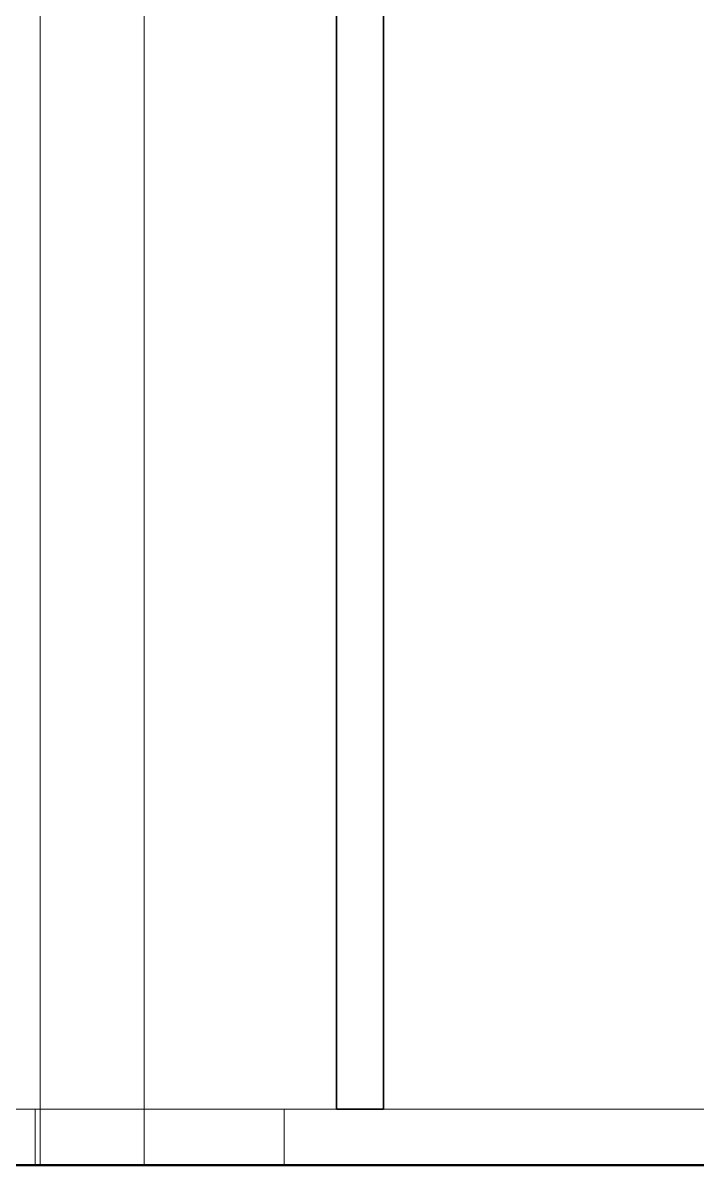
# Model space of a CAD drawing. Header units: millimetres. Extents: x -46169 to 237885, y -84465 to 18123.
# Drawn here: x 225945 to 226306, y -84333 to -83721 of the extents above; entities that cross this region are included whole.
import ezdxf

# ---------------------------------------------------------------- set-up
doc = ezdxf.new("R2010")
doc.units = ezdxf.units.MM
doc.header["$MEASUREMENT"] = 0
doc.linetypes.add('Wipeout_Contour', pattern=[1000, 0, -1000])
doc.layers.add('0_Pen_No__85', color=8, linetype='Continuous', lineweight=20)
doc.layers.add('New_A-20-M_Floor_Slab', color=7, linetype='Continuous')
doc.layers.add('New_A-35-M_FFE_Sanitary', color=7, linetype='Continuous')
for name, color, linetype, lineweight, true_color in [('New_A-20-M_Floor_Slab_Pen_No__29', 7, 'Continuous', 50, 0x2a2a2a), ('New_A-35-M_FFE_Sanitary_Pen_No__44', 7, 'Continuous', 35, 0x444444), ('New_A-35-M_FFE_Sanitary_Pen_No__64', 7, 'Continuous', 20, 0x606060)]:
    doc.layers.add(name, color=color, linetype=linetype, lineweight=lineweight, true_color=true_color)

# ---------------------------------------------------------------- blocks, each defined once
blk = doc.blocks.new('Section Elem_324_4', base_point=(208268.76, -84332.61))
at = {"layer": 'New_A-35-M_FFE_Sanitary_Pen_No__44', "linetype": 'Continuous'}
blk.add_line((226137.97, -82132.61), (226137.97, -84302.61), dxfattribs=at)
at = {"layer": 'New_A-35-M_FFE_Sanitary_Pen_No__64', "linetype": 'Continuous'}
blk.add_line((226137.97, -84302.61), (226782.88, -84302.61), dxfattribs=at)
at = {"color": 254, "linetype": 'Wipeout_Contour', "lineweight": 0, "ltscale": 963382.790307}
blk.add_wipeout([(226009.67, -84302.61), (226009.98, -84302.61), (226009.98, -82132.61), (226009.67, -82132.61)], dxfattribs=at).dxf.layer = 'New_A-35-M_FFE_Sanitary'
at = {"color": 254, "linetype": 'Wipeout_Contour', "lineweight": 0, "ltscale": 964903.327333}
blk.add_wipeout([(226009.67, -84332.61), (226009.98, -84332.61), (226009.98, -84302.61), (226009.67, -84302.61)], dxfattribs=at).dxf.layer = 'New_A-35-M_FFE_Sanitary'
at = {"color": 254, "linetype": 'Wipeout_Contour', "lineweight": 0, "ltscale": 965044.065961}
blk.add_wipeout([(226009.98, -84332.61), (226084.78, -84332.61), (226084.78, -84302.61), (226009.98, -84302.61)], dxfattribs=at).dxf.layer = 'New_A-35-M_FFE_Sanitary'
at = {"color": 254, "linetype": 'Wipeout_Contour', "lineweight": 0, "ltscale": 963576.538979}
blk.add_wipeout([(226112.91, -82132.61), (226009.98, -82132.61), (226009.98, -84302.61), (226112.91, -84302.61)], dxfattribs=at).dxf.layer = 'New_A-35-M_FFE_Sanitary'
at = {"layer": 'New_A-35-M_FFE_Sanitary_Pen_No__44', "linetype": 'Continuous'}
for p in [(226112.91, -82132.61), (226137.97, -84302.61)]:
    blk.add_line(p, (226112.91, -84302.61), dxfattribs=at)
at = {"layer": 'New_A-35-M_FFE_Sanitary_Pen_No__64', "linetype": 'Continuous'}
for p, q in [((226009.98, -84302.61), (226009.98, -82132.61)), ((226009.68, -84302.61), (226009.98, -84302.61)), ((226009.98, -84302.61), (226112.91, -84302.61)), ((226009.98, -84332.61), (226009.98, -84302.61)), ((226084.78, -84332.61), (226084.78, -84302.61))]:
    blk.add_line(p, q, dxfattribs=at)
blk = doc.blocks.new('Section Elem_325_4', base_point=(208268.76, -84332.61))
at = {"color": 254, "linetype": 'Wipeout_Contour', "lineweight": 0, "ltscale": 963278.133678}
blk.add_wipeout([(225954.22, -84302.61), (226009.67, -84302.61), (226009.67, -82132.61), (225954.22, -82132.61)], dxfattribs=at).dxf.layer = 'New_A-35-M_FFE_Sanitary'
at = {"color": 254, "linetype": 'Wipeout_Contour', "lineweight": 0, "ltscale": 964689.877907}
blk.add_wipeout([(225951.53, -84302.61), (225951.53, -84332.61), (225954.22, -84332.61), (225954.22, -84302.61)], dxfattribs=at).dxf.layer = 'New_A-35-M_FFE_Sanitary'
at = {"color": 254, "linetype": 'Wipeout_Contour', "lineweight": 0, "ltscale": 964798.835921}
blk.add_wipeout([(225954.22, -84332.61), (226009.67, -84332.61), (226009.67, -84302.61), (225954.22, -84302.61)], dxfattribs=at).dxf.layer = 'New_A-35-M_FFE_Sanitary'
at = {"layer": 'New_A-35-M_FFE_Sanitary_Pen_No__64', "linetype": 'Continuous'}
for p, q in [((225954.22, -84302.61), (225954.22, -82132.61)), ((225350.49, -84302.61), (225954.22, -84302.61)), ((225951.53, -84332.61), (225951.53, -84302.61)), ((225954.22, -84302.61), (226009.68, -84302.61)), ((225954.22, -84332.61), (225954.22, -84302.61))]:
    blk.add_line(p, q, dxfattribs=at)
blk = doc.blocks.new('Section Elem_429_4', base_point=(208268.76, -84332.61))
at = {"layer": 'New_A-20-M_Floor_Slab_Pen_No__29', "linetype": 'Continuous'}
blk.add_line((221407.19, -84332.61), (227395.65, -84332.61), dxfattribs=at)
blk = doc.blocks.new('I-07 Lecture Theatre Elevation_STORY_MARKER', base_point=(208268.76, -84332.61))
at = {"layer": '0_Pen_No__85', "linetype": 'Continuous'}
blk.add_line((221407.18, -84332.61), (234222.59, -84332.61), dxfattribs=at)

msp = doc.modelspace()

# ---------------------------------------------------------------- block references
at = {"layer": 'New_A-35-M_FFE_Sanitary'}
msp.add_blockref('Section Elem_324_4', (208268.76, -84332.61), dxfattribs=at)

# ---------------------------------------------------------------- next in the draw order: block references
msp.add_blockref('Section Elem_325_4', (208268.76, -84332.61), dxfattribs=at)

# ---------------------------------------------------------------- next in the draw order: block references
at = {"linetype": 'Continuous', "lineweight": 0}
msp.add_blockref('I-07 Lecture Theatre Elevation_STORY_MARKER', (208268.76, -84332.61), dxfattribs=at)
at = {"layer": 'New_A-20-M_Floor_Slab'}
msp.add_blockref('Section Elem_429_4', (208268.76, -84332.61), dxfattribs=at)

doc.saveas('drawing.dxf')
